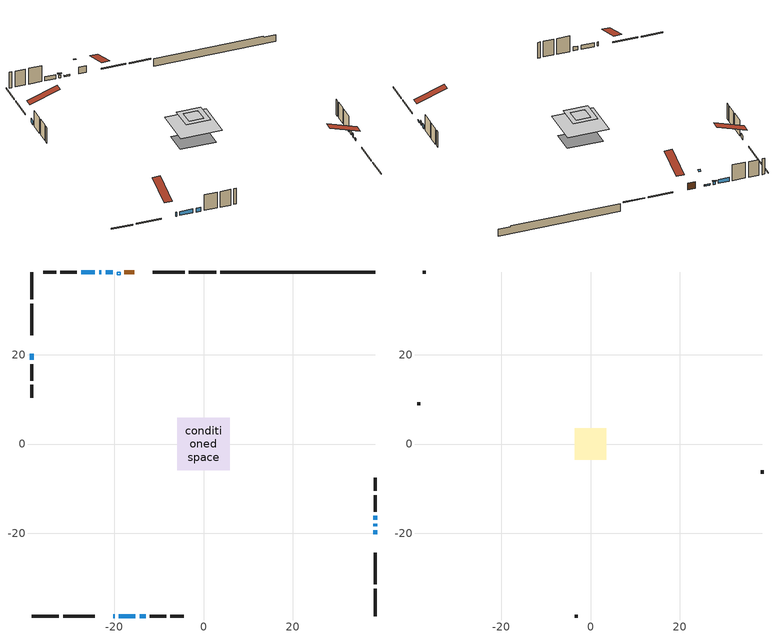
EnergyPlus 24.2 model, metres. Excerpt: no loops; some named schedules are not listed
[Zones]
conditioned space
 floor adiabatic (AdiabaticFloorConstruction): -5.88,-5.88 -5.88,5.88 5.88,5.88 5.88,-5.88 z3.05
 floor foundation (Slab1 construction): -5.18,-3.51 -5.18,3.51 5.18,3.51 5.18,-3.51 z-1.83
 wall outside (RimJoist1 construction): 2.83,38.5 -3.31,38.5 / -38.5,-38.5 -32.36,-38.5 / -38.5,38.5 -38.5,32.36 / 38.5,-38.5 38.5,-32.36 z0.61:0.91
 wall outside (RimJoist2 construction): -4.23,38.5 -11.34,38.5 / -31.43,-38.5 -24.33,-38.5 / -38.5,31.43 -38.5,24.33 / 38.5,-31.43 38.5,-24.33 z0.61:0.91
 wall outside (AdiabaticWallConstruction 1): -15.5,38.5 -17.73,38.5 z0.61:2.64
 wall outside (AdiabaticWallConstruction): -20.17,-38.5 -19.9,-38.5 / -38.5,20.17 -38.5,18.82 / -18.98,-38.5 -15.23,-38.5 / -24.3,38.5 -27.42,38.5 / 38.5,-18.42 38.5,-17.83 / 38.5,-16.91 38.5,-16.06 / -14.3,-38.5 -12.96,-38.5 z0.61:1.83; -20.28,38.5 -21.91,38.5 / 38.5,-20.17 38.5,-19.35 z0.61:1.02; -22.84,38.5 -23.37,38.5 z0.61:1.5
 wall outside (Wall1 construction): -28.35,38.5 -32.06,38.5 / -12.03,-38.5 -8.32,-38.5 / -38.5,17.89 -38.5,14.18 / 38.5,-15.13 38.5,-11.42 z0.61:5.49
 wall outside (Wall2 construction): -32.99,38.5 -35.92,38.5 / -7.39,-38.5 -4.46,-38.5 / -38.5,13.25 -38.5,10.33 / 38.5,-10.49 38.5,-7.56 z0.61:5.49
 wall foundation (FoundationWall1 construction): 3.76,38.5,-1.83 3.76,38.5,0.61 35.03,38.5,0.61 35.03,38.5,0.33 38.5,38.5,0.33 38.5,38.5,-1.83
 window (WindowConstruction 6): -20.16,-38.5 -19.9,-38.5 z0.61:1.83
 window (WindowConstruction 5): -38.5,20.16 -38.5,18.82 z0.61:1.83
 window (WindowConstruction 8): -20.28,38.5 -21.91,38.5 z0.61:1.02
 window (WindowConstruction 9): 38.5,-20.16 38.5,-19.35 z0.61:1.02
 window (WindowConstruction 7): -22.84,38.5 -23.37,38.5 z0.61:1.5
 window (WindowConstruction): -18.97,-38.5 -15.23,-38.5 z0.61:1.83
 window (WindowConstruction 1): -24.3,38.5 -27.42,38.5 z0.61:1.83
 window (WindowConstruction 2): 38.5,-18.42 38.5,-17.84 z0.61:1.83
 window (WindowConstruction 3): 38.5,-16.91 38.5,-16.06 z0.61:1.83
 window (WindowConstruction 4): -14.3,-38.5 -12.96,-38.5 z0.61:1.83
 door (Door): -15.5,38.5 -17.73,38.5 z0.61:2.64
 ceiling adiabatic (AdiabaticFloorConstruction): 5.88,-5.88 5.88,5.88 -5.88,5.88 -5.88,-5.88 z3.05
 roof outside (AdiabaticRoofConstruction): -19.35,38.51,5.49 -19.35,37.85,5.71 -18.66,37.85,5.71 -18.66,38.51,5.49
 skylight (SkylightConstruction): -19.35,38.5,5.49 -19.35,37.85,5.71 -18.66,37.85,5.71 -18.66,38.5,5.49
attic - vented
 floor to conditioned space (Floor1 construction Reversed): -2.11,-2.11 -2.11,2.11 2.11,2.11 2.11,-2.11 z5.49
 floor to conditioned space (Floor2 construction Reversed): -3.49,-3.49 -3.49,3.49 3.49,3.49 3.49,-3.49 z5.49
 floor to conditioned space (Floor3 construction Reversed): -1.88,-1.88 -1.88,1.88 1.88,1.88 1.88,-1.88 z5.49
 wall outside (Wall3 construction): -36.85,38.5 -37.57,38.5 / -3.53,-38.5 -2.81,-38.5 / -38.5,9.4 -38.5,8.67 / 38.5,-6.64 38.5,-5.91 z0.61:5.49
 roof outside (Roof1 construction): -14.58,38.5,5.49 -14.58,29.75,8.41 -12.27,29.75,8.41 -12.27,38.5,5.49; -21.09,-38.5,5.49 -21.09,-29.75,8.41 -23.4,-29.75,8.41 -23.4,-38.5,5.49; -38.5,21.09,5.49 -29.75,21.09,8.41 -29.75,23.4,8.41 -38.5,23.4,5.49; 38.5,-21.09,5.49 29.75,-21.09,8.41 29.75,-23.4,8.41 38.5,-23.4,5.49
shading: -21.94,38.5 -20.25,38.5 -20.25,38.65 -21.94,38.65 z1.05; 38.5,-19.32 38.5,-20.2 38.65,-20.2 38.65,-19.32 z1.05; -23.67,38.5 -22.54,38.5 -22.54,38.96 -23.67,38.96 z1.8
[Building]
Building 1: Terrain=Suburbs
[Site:Location]
Charlottetown AP_PE: Latitude {deg}=46.29; Longitude {deg}=-63.12; Time Zone {hr}=-4; Elevation {m}=48; Keep Site Location Information=Yes
[Site:GroundTemperature:Shallow]
1.81207, -0.126142, -0.281361, 0.638419, 4.33082, 8.00603, 11.1922, 13.2106, 13.3821, 11.7405, 8.63552, 5.07305
[Site:WaterMainsTemperature]
Calculation Method=Schedule; Temperature Schedule=mains temperature schedule
[Material] Roughness=Rough; Thermal Absorptance=0.9
Name | Thickness {m} | Conductivity {W/m-K} | Density {kg/m3} | Specific Heat {J/kg-K} | Solar Absorptance | Visible Absorptance
asphalt or fiberglass shingles | 0.00635 | 0.162714 | 1121.4 | 1465.45 | 0.4 | 0.4
asphalt or fiberglass shingles 1 | 0.00635 | 0.162714 | 1121.4 | 1465.45 | 0.7 | 0.7
ceiling loosefill ins | 0.0846667 | 0.0480833 | 16.02 | 1046.75 | 0.7 | 0.7
ceiling stud and cavity | 0.1397 | 0.0946744 | 65.682 | 1177.47 | 0.7 | 0.7
ceiling stud and cavity 1 | 0.1397 | 0.0968708 | 65.682 | 1177.47 | 0.7 | 0.7
ceiling stud and cavity 2 | 0.1397 | 0.1003 | 65.682 | 1177.47 | 0.7 | 0.7
concrete 4.0 in. | 0.1016 | 1.803125 | 2242.8 | 837.4 | 0.7 | 0.7
concrete 8.0 in. | 0.2032 | 1.803125 | 2242.8 | 837.4 | 0.7 | 0.7
door material | 0.04445 | 0.053851 | 512.64 | 1214.23 | 0.7 | 0.7
exterior vertical ins | 0.0111466 | 0.029427 | 32.04 | 1214.23 | 0.7 | 0.7
floor covering | 0.0127 | 0.0433444 | 54.468 | 1339.84 | 0.6 | 0.6
floor rigid ins; roof rigid ins; wall rigid ins | 0.512978 | 0.029427 | 32.04 | 1214.23 | 0.7 | 0.7
floor stud and cavity | 0.1397 | 1.75129 | 37.0049 | 1207.88 | 0.7 | 0.7
furniture material conditioned space 1 | 0.1524 | 0.115458 | 640.8 | 1214.23 | 0.6 | 0.6
gypsum board | 0.0127 | 0.160291 | 801 | 837.4 | 0.6 | 0.6
gypsum board 1 | 0.0127 | 0.160291 | 801 | 837.4 | 0.7 | 0.7
osb sheathing 0.5 in. | 0.0127 | 0.115458 | 512.64 | 1214.23 | 0.7 | 0.7
osb sheathing 0.75 in. | 0.01905 | 0.115458 | 512.64 | 1214.23 | 0.7 | 0.7
osb sheathing 2.0 in. | 0.0508 | 0.115458 | 512.64 | 1214.23 | 0.7 | 0.7
rim joist stud and cavity | 0.0508 | 0.0290364 | 125.044 | 1163.47 | 0.6 | 0.6
rim joist stud and cavity 1 | 0.0508 | 0.295655 | 125.044 | 1163.47 | 0.6 | 0.6
roof stud and cavity | 0.18415 | 1.78685 | 37.0049 | 1207.88 | 0.6 | 0.6
wall stud and cavity | 0.1397 | 0.0812893 | 139.0536 | 1170.24 | 0.7 | 0.7
wall stud and cavity 1 | 0.1397 | 0.0817921 | 139.0536 | 1170.24 | 0.7 | 0.7
wall stud and cavity 2 | 0.0889 | 6.1454 | 50.32683 | 1063.81 | 0.6 | 0.6
wall stud and cavity 3 | 0.0889 | 0.380278 | 52.3479 | 1209.89 | 0.7 | 0.7
wall stud and cavity 4 | 0.0889 | 0.391764 | 83.0341 | 1211.67 | 0.7 | 0.7
wood siding | 0.0254 | 0.102417 | 544.68 | 1172.36 | 0.4 | 0.4
wood siding 1 | 0.00254 | 0.102417 | 544.68 | 1172.36 | 0.4 | 0.4
wood siding 2; wood siding 3; wood siding 4 | 0.0254 | 0.102417 | 544.68 | 1172.36 | 0.7 | 0.7
[WindowMaterial:SimpleGlazingSystem]
Name | U-Factor {W/m2-K} | Solar Heat Gain Coefficient
SkylightMaterial | 2.69503 | 0.5883
WindowMaterial | 2.90203 | 0.68
WindowMaterial 1 | 2.92644 | 0.64
WindowMaterial 2 | 2.98038 | 0.53
WindowMaterial 3 | 2.95483 | 0.57
WindowMaterial 4 | 2.97584 | 0.54
WindowMaterial 5 | 3.04 | 0.54
WindowMaterial 6 | 3.04568 | 0.44
WindowMaterial 7 | 4.28064 | 0.43
[Construction]
AdiabaticFloorConstruction: floor stud and cavity, floor rigid ins, osb sheathing 0.75 in., floor covering
AdiabaticRoofConstruction: asphalt or fiberglass shingles 1, roof rigid ins, osb sheathing 0.75 in., roof stud and cavity
AdiabaticWallConstruction: wood siding 3, wall rigid ins, wall stud and cavity 3, gypsum board
AdiabaticWallConstruction 1: wood siding 4, wall rigid ins, wall stud and cavity 3, gypsum board
Door: door material
Floor1 construction Reversed: gypsum board, ceiling stud and cavity, ceiling loosefill ins
Floor2 construction Reversed: gypsum board, ceiling stud and cavity 1, ceiling loosefill ins
Floor3 construction Reversed: gypsum board, ceiling stud and cavity 2, ceiling loosefill ins
FoundationWall1 construction: concrete 8.0 in., gypsum board 1
furniture construction conditioned space 1: furniture material conditioned space 1
PartitionWallConstruction: gypsum board, wall stud and cavity 4, gypsum board
RimJoist1 construction: wood siding 2, osb sheathing 2.0 in., rim joist stud and cavity
RimJoist2 construction: wood siding 2, osb sheathing 2.0 in., rim joist stud and cavity 1
Roof1 construction: asphalt or fiberglass shingles
SkylightConstruction: SkylightMaterial
Slab1 construction: concrete 4.0 in.
Wall1 construction: wood siding, osb sheathing 0.5 in., wall stud and cavity, gypsum board
Wall2 construction: wood siding, osb sheathing 0.5 in., wall stud and cavity 1, gypsum board
Wall3 construction: wood siding 1, wall stud and cavity 2
WindowConstruction: WindowMaterial
WindowConstruction 1: WindowMaterial 1
WindowConstruction 2: WindowMaterial 2
WindowConstruction 3: WindowMaterial 3
WindowConstruction 4; WindowConstruction 5: WindowMaterial 4
WindowConstruction 6: WindowMaterial 5
WindowConstruction 7: WindowMaterial 6
WindowConstruction 8; WindowConstruction 9: WindowMaterial 7
[Zone] Multiplier=1; Part of Total Floor Area=Yes
Name | Volume {m3}
attic - vented | 38.6282
conditioned space | 533.6
[Space]
Name | Zone | Volume {m3}
attic - vented 1 | attic - vented | 38.6282
conditioned space 1 | conditioned space | 533.6
[ZoneInfiltration:EffectiveLeakageArea]
infil attic - vented 1: Zone or Space=attic - vented 1; Schedule=Always On Discrete; Effective Air Leakage Area {cm2}=2894.81; Stack Coefficient=0.000542112; Wind Coefficient=1.57313e-05
[ZoneMixing]
whole house fan mix: Zone or Space=attic - vented; Schedule=Always On Continuous; Design Flow Rate Calculation Method=Flow/Zone; Design Flow Rate {m3/s}=0; Source Zone or Space=conditioned space
[SurfaceProperty:ExposedFoundationPerimeter]
Slab1: Exposed Perimeter Calculation Method=TotalExposedPerimeter; Total Exposed Perimeter {m}=34.74
[InternalMass] Zone or ZoneList=conditioned space; Space or SpaceList=conditioned space 1
Name | Construction | Surface Area {m2}
furniture mass conditioned space 1 | furniture construction conditioned space 1 | 84.36
partition wall mass | PartitionWallConstruction | 210.9
[Lights]
interior lighting: Zone or ZoneList or Space or SpaceList=conditioned space 1; Schedule=interior lighting schedule; Design Level Calculation Method=LightingLevel; Lighting Level {W}=343.2; Return Air Fraction=0; Fraction Radiant=0.6; Fraction Visible=0.2; Fraction Replaceable=1
[People]
occupants: Zone or ZoneList or Space or SpaceList=conditioned space 1; Number of People Schedule=occupants schedule; Number of People Calculation Method=People; Number of People=3; Fraction Radiant=0.314171; Sensible Heat Fraction=0.56303; Activity Level Schedule=occupants activity schedule; Carbon Dioxide Generation Rate {m3/s-W}=0; Enable ASHRAE 55 Comfort Warnings=No; Mean Radiant Temperature Calculation Type=EnclosureAveraged
[ElectricEquipment] Zone or ZoneList or Space or SpaceList=conditioned space 1; Design Level Calculation Method=EquipmentLevel
Name | Schedule | Design Level {W} | Fraction Latent | Fraction Radiant | Fraction Lost
clothes dryer | clothes dryer schedule | 140.772 | 0.015 | 0.081 | 0.85
clothes washer | clothes washer schedule | 32.1985 | 0.03 | 0.162 | 0.7
cooking range | cooking range schedule | 215.147 | 0.08 | 0.432 | 0.2
dishwasher | dishwasher schedule | 66.8632 | 0.3 | 0.18 | 0.4
fridge | fridge schedule | 72.9452 | 0 | 0.6 | 0
mech vent house fan | mech vent house fan schedule | 0 | 0 | 0 | 1
mech vent house fan cfis | mech vent house fan cfis schedule | 0 | 0 | 0 | 0
misc plug loads | misc plug loads schedule | 494.7 | 0.045 | 0.513 | 0.1
whole house fan | Always On Discrete | 0 | 0 | 0 | 1
[OtherEquipment] Zone or ZoneList or Space or SpaceList=conditioned space 1; Design Level Calculation Method=EquipmentLevel
Name | Fuel Type | Schedule | Design Level {W} | Fraction Latent | Fraction Radiant | Fraction Lost
clothes dryer 1 | Electricity | clothes dryer schedule | 0 | 0.015 | 0.081 | 0.85
cooking range 1 | Electricity | cooking range schedule | 0 | 0.08 | 0.432 | 0.2
general water use latent | None | general water use schedule | 62.594 | 1 | 0 | 0
general water use sensible | None | general water use schedule | -61.6891 | 0 | 0.6 | 0
mech vent house fan latent load | None | Always On Discrete | 0 | 1 | 0 | 0
mech vent house fan sensible load | None | Always On Discrete | 0 | 0 | 0 | 0
water heater energy adjustment1 | Electricity | Always On Discrete | 0.01 | 0 | 0 | 1
[ZoneInfiltration:DesignFlowRate] Zone or ZoneList or Space or SpaceList=conditioned space 1; Schedule=Always On Discrete; Design Flow Rate Calculation Method=Flow/Zone; Design Flow Rate {m3/s}=0
infil flow; natural vent flow; whole house fan flow
[Foundation:Kiva]
Foundation Kiva 1: Initial Indoor Air Temperature {C}=18.3278; Wall Height Above Grade {m}=0.609996; Wall Depth Below Slab {m}=0.2032; Custom Block Material Name 1=exterior vertical ins; Custom Block Depth 1 {m}=2.43998; Custom Block X Position 1 {m}=0.2159; Custom Block Z Position 1 {m}=0
[Foundation:Kiva:Settings]
Soil Conductivity {W/m-K}=0.849921; Soil Density {kg/m3}=1842.3; Soil Specific Heat {J/kg-K}=418.7; Ground Solar Absorptivity=0.9; Ground Thermal Absorptivity=0.9; Ground Surface Roughness {m}=0.03; Far-Field Width {m}=40; Deep-Ground Boundary Condition=ZeroFlux; Deep-Ground Depth {m}=40; Minimum Cell Dimension {m}=0.2; Maximum Cell Growth Coefficient=3; Simulation Timestep=Timestep
[Exterior:Lights]
exterior lighting: Schedule=exterior lighting schedule; Design Level {W}=75.6
[Schedule:Constant]
Name | Hourly Value
Always On Continuous; mech vent house fan schedule; mech vent house fan cfis schedule; Always On Discrete | 1
occupants activity schedule | 117.228
fridge schedule | 0
[Schedule:Week:Daily]
interior lighting schedule Week Rule - Jan1-Jan27: interior lighting schedule day, interior lighting schedule day, interior lighting schedule day, interior lighting schedule day, interior lighting schedule day, interior lighting schedule day, interior lighting schedule day, interior lighting schedule default day, interior lighting schedule default day, interior lighting schedule default day, interior lighting schedule default day, interior lighting schedule default day
interior lighting schedule Week Rule - Jan28-Feb3: interior lighting schedule day, interior lighting schedule day, interior lighting schedule day, interior lighting schedule day, interior lighting schedule day 1, interior lighting schedule day 1, interior lighting schedule day 1, interior lighting schedule default day, interior lighting schedule default day, interior lighting schedule default day, interior lighting schedule default day, interior lighting schedule default day
interior lighting schedule Week Rule - Feb4-Feb24: interior lighting schedule day 1, interior lighting schedule day 1, interior lighting schedule day 1, interior lighting schedule day 1, interior lighting schedule day 1, interior lighting schedule day 1, interior lighting schedule day 1, interior lighting schedule default day, interior lighting schedule default day, interior lighting schedule default day, interior lighting schedule default day, interior lighting schedule default day
interior lighting schedule Week Rule - Feb25-Mar3: interior lighting schedule day 1, interior lighting schedule day 1, interior lighting schedule day 1, interior lighting schedule day 1, interior lighting schedule day 2, interior lighting schedule day 2, interior lighting schedule day 2, interior lighting schedule default day, interior lighting schedule default day, interior lighting schedule default day, interior lighting schedule default day, interior lighting schedule default day
interior lighting schedule Week Rule - Mar4-Mar31: interior lighting schedule day 2, interior lighting schedule day 2, interior lighting schedule day 2, interior lighting schedule day 2, interior lighting schedule day 2, interior lighting schedule day 2, interior lighting schedule day 2, interior lighting schedule default day, interior lighting schedule default day, interior lighting schedule default day, interior lighting schedule default day, interior lighting schedule default day
interior lighting schedule Week Rule - Apr1-Apr28: interior lighting schedule day 3, interior lighting schedule day 3, interior lighting schedule day 3, interior lighting schedule day 3, interior lighting schedule day 3, interior lighting schedule day 3, interior lighting schedule day 3, interior lighting schedule default day, interior lighting schedule default day, interior lighting schedule default day, interior lighting schedule default day, interior lighting schedule default day
interior lighting schedule Week Rule - Apr29-May5: interior lighting schedule day 3, interior lighting schedule day 3, interior lighting schedule day 4, interior lighting schedule day 4, interior lighting schedule day 4, interior lighting schedule day 4, interior lighting schedule day 4, interior lighting schedule default day, interior lighting schedule default day, interior lighting schedule default day, interior lighting schedule default day, interior lighting schedule default day
interior lighting schedule Week Rule - May6-May26: interior lighting schedule day 4, interior lighting schedule day 4, interior lighting schedule day 4, interior lighting schedule day 4, interior lighting schedule day 4, interior lighting schedule day 4, interior lighting schedule day 4, interior lighting schedule default day, interior lighting schedule default day, interior lighting schedule default day, interior lighting schedule default day, interior lighting schedule default day
interior lighting schedule Week Rule - May27-Jun2: interior lighting schedule day 4, interior lighting schedule day 4, interior lighting schedule day 4, interior lighting schedule day 4, interior lighting schedule day 4, interior lighting schedule day 5, interior lighting schedule day 5, interior lighting schedule default day, interior lighting schedule default day, interior lighting schedule default day, interior lighting schedule default day, interior lighting schedule default day
interior lighting schedule Week Rule - Jun3-Jun30: interior lighting schedule day 5, interior lighting schedule day 5, interior lighting schedule day 5, interior lighting schedule day 5, interior lighting schedule day 5, interior lighting schedule day 5, interior lighting schedule day 5, interior lighting schedule default day, interior lighting schedule default day, interior lighting schedule default day, interior lighting schedule default day, interior lighting schedule default day
interior lighting schedule Week Rule - Jul1-Jul28: interior lighting schedule day 6, interior lighting schedule day 6, interior lighting schedule day 6, interior lighting schedule day 6, interior lighting schedule day 6, interior lighting schedule day 6, interior lighting schedule day 6, interior lighting schedule default day, interior lighting schedule default day, interior lighting schedule default day, interior lighting schedule default day, interior lighting schedule default day
interior lighting schedule Week Rule - Jul29-Aug4: interior lighting schedule day 6, interior lighting schedule day 6, interior lighting schedule day 6, interior lighting schedule day 7, interior lighting schedule day 7, interior lighting schedule day 7, interior lighting schedule day 7, interior lighting schedule default day, interior lighting schedule default day, interior lighting schedule default day, interior lighting schedule default day, interior lighting schedule default day
interior lighting schedule Week Rule - Aug5-Aug25: interior lighting schedule day 7, interior lighting schedule day 7, interior lighting schedule day 7, interior lighting schedule day 7, interior lighting schedule day 7, interior lighting schedule day 7, interior lighting schedule day 7, interior lighting schedule default day, interior lighting schedule default day, interior lighting schedule default day, interior lighting schedule default day, interior lighting schedule default day
interior lighting schedule Week Rule - Aug26-Sep1: interior lighting schedule day 7, interior lighting schedule day 7, interior lighting schedule day 7, interior lighting schedule day 7, interior lighting schedule day 7, interior lighting schedule day 7, interior lighting schedule day 8, interior lighting schedule default day, interior lighting schedule default day, interior lighting schedule default day, interior lighting schedule default day, interior lighting schedule default day
interior lighting schedule Week Rule - Sep2-Sep29: interior lighting schedule day 8, interior lighting schedule day 8, interior lighting schedule day 8, interior lighting schedule day 8, interior lighting schedule day 8, interior lighting schedule day 8, interior lighting schedule day 8, interior lighting schedule default day, interior lighting schedule default day, interior lighting schedule default day, interior lighting schedule default day, interior lighting schedule default day
interior lighting schedule Week Rule - Sep30-Oct6: interior lighting schedule day 8, interior lighting schedule day 9, interior lighting schedule day 9, interior lighting schedule day 9, interior lighting schedule day 9, interior lighting schedule day 9, interior lighting schedule day 9, interior lighting schedule default day, interior lighting schedule default day, interior lighting schedule default day, interior lighting schedule default day, interior lighting schedule default day
interior lighting schedule Week Rule - Oct7-Oct27: interior lighting schedule day 9, interior lighting schedule day 9, interior lighting schedule day 9, interior lighting schedule day 9, interior lighting schedule day 9, interior lighting schedule day 9, interior lighting schedule day 9, interior lighting schedule default day, interior lighting schedule default day, interior lighting schedule default day, interior lighting schedule default day, interior lighting schedule default day
interior lighting schedule Week Rule - Oct28-Nov3: interior lighting schedule day 9, interior lighting schedule day 9, interior lighting schedule day 9, interior lighting schedule day 9, interior lighting schedule day 10, interior lighting schedule day 10, interior lighting schedule day 10, interior lighting schedule default day, interior lighting schedule default day, interior lighting schedule default day, interior lighting schedule default day, interior lighting schedule default day
interior lighting schedule Week Rule - Nov4-Nov24: interior lighting schedule day 10, interior lighting schedule day 10, interior lighting schedule day 10, interior lighting schedule day 10, interior lighting schedule day 10, interior lighting schedule day 10, interior lighting schedule day 10, interior lighting schedule default day, interior lighting schedule default day, interior lighting schedule default day, interior lighting schedule default day, interior lighting schedule default day
interior lighting schedule Week Rule - Nov25-Dec1: interior lighting schedule day 10, interior lighting schedule day 10, interior lighting schedule day 10, interior lighting schedule day 10, interior lighting schedule day 10, interior lighting schedule day 10, interior lighting schedule day 11, interior lighting schedule default day, interior lighting schedule default day, interior lighting schedule default day, interior lighting schedule default day, interior lighting schedule default day
interior lighting schedule Week Rule - Dec2-Dec31: interior lighting schedule day 11, interior lighting schedule day 11, interior lighting schedule day 11, interior lighting schedule day 11, interior lighting schedule day 11, interior lighting schedule day 11, interior lighting schedule day 11, interior lighting schedule default day, interior lighting schedule default day, interior lighting schedule default day, interior lighting schedule default day, interior lighting schedule default day
occupants schedule Week Rule - Jan1-Dec31: occupants schedule day, occupants schedule day, occupants schedule day, occupants schedule day, occupants schedule day, occupants schedule day, occupants schedule day, occupants schedule default day, occupants schedule default day, occupants schedule default day, occupants schedule default day, occupants schedule default day
clothes dryer schedule Week Rule - Jan1-Dec31: clothes dryer schedule day, clothes dryer schedule day, clothes dryer schedule day, clothes dryer schedule day, clothes dryer schedule day, clothes dryer schedule day, clothes dryer schedule day, clothes dryer schedule default day, clothes dryer schedule default day, clothes dryer schedule default day, clothes dryer schedule default day, clothes dryer schedule default day
clothes washer schedule Week Rule - Jan1-Dec31: clothes washer schedule day, clothes washer schedule day, clothes washer schedule day, clothes washer schedule day, clothes washer schedule day, clothes washer schedule day, clothes washer schedule day, clothes washer schedule default day, clothes washer schedule default day, clothes washer schedule default day, clothes washer schedule default day, clothes washer schedule default day
cooking range schedule Week Rule - Jan1-Dec31: cooking range schedule day, cooking range schedule day, cooking range schedule day, cooking range schedule day, cooking range schedule day, cooking range schedule day, cooking range schedule day, cooking range schedule default day, cooking range schedule default day, cooking range schedule default day, cooking range schedule default day, cooking range schedule default day
dishwasher schedule Week Rule - Jan1-Dec31: dishwasher schedule day, dishwasher schedule day, dishwasher schedule day, dishwasher schedule day, dishwasher schedule day, dishwasher schedule day, dishwasher schedule day, dishwasher schedule default day, dishwasher schedule default day, dishwasher schedule default day, dishwasher schedule default day, dishwasher schedule default day
misc plug loads schedule Week Rule - Jan1-Dec31: misc plug loads schedule day, misc plug loads schedule day, misc plug loads schedule day, misc plug loads schedule day, misc plug loads schedule day, misc plug loads schedule day, misc plug loads schedule day, misc plug loads schedule default day, misc plug loads schedule default day, misc plug loads schedule default day, misc plug loads schedule default day, misc plug loads schedule default day
general water use schedule Week Rule - Jan1-Dec31: general water use schedule day, general water use schedule day, general water use schedule day, general water use schedule day, general water use schedule day, general water use schedule day, general water use schedule day, general water use schedule default day, general water use schedule default day, general water use schedule default day, general water use schedule default day, general water use schedule default day
exterior lighting schedule Week Rule - Jan1-Jan27: exterior lighting schedule day, exterior lighting schedule day, exterior lighting schedule day, exterior lighting schedule day, exterior lighting schedule day, exterior lighting schedule day, exterior lighting schedule day, exterior lighting schedule default day, exterior lighting schedule default day, exterior lighting schedule default day, exterior lighting schedule default day, exterior lighting schedule default day
exterior lighting schedule Week Rule - Jan28-Feb3: exterior lighting schedule day, exterior lighting schedule day, exterior lighting schedule day, exterior lighting schedule day, exterior lighting schedule day 1, exterior lighting schedule day 1, exterior lighting schedule day 1, exterior lighting schedule default day, exterior lighting schedule default day, exterior lighting schedule default day, exterior lighting schedule default day, exterior lighting schedule default day
exterior lighting schedule Week Rule - Feb4-Feb24: exterior lighting schedule day 1, exterior lighting schedule day 1, exterior lighting schedule day 1, exterior lighting schedule day 1, exterior lighting schedule day 1, exterior lighting schedule day 1, exterior lighting schedule day 1, exterior lighting schedule default day, exterior lighting schedule default day, exterior lighting schedule default day, exterior lighting schedule default day, exterior lighting schedule default day
exterior lighting schedule Week Rule - Feb25-Mar3: exterior lighting schedule day 1, exterior lighting schedule day 1, exterior lighting schedule day 1, exterior lighting schedule day 1, exterior lighting schedule day 2, exterior lighting schedule day 2, exterior lighting schedule day 2, exterior lighting schedule default day, exterior lighting schedule default day, exterior lighting schedule default day, exterior lighting schedule default day, exterior lighting schedule default day
exterior lighting schedule Week Rule - Mar4-Mar31: exterior lighting schedule day 2, exterior lighting schedule day 2, exterior lighting schedule day 2, exterior lighting schedule day 2, exterior lighting schedule day 2, exterior lighting schedule day 2, exterior lighting schedule day 2, exterior lighting schedule default day, exterior lighting schedule default day, exterior lighting schedule default day, exterior lighting schedule default day, exterior lighting schedule default day
exterior lighting schedule Week Rule - Apr1-Apr28: exterior lighting schedule day 3, exterior lighting schedule day 3, exterior lighting schedule day 3, exterior lighting schedule day 3, exterior lighting schedule day 3, exterior lighting schedule day 3, exterior lighting schedule day 3, exterior lighting schedule default day, exterior lighting schedule default day, exterior lighting schedule default day, exterior lighting schedule default day, exterior lighting schedule default day
exterior lighting schedule Week Rule - Apr29-May5: exterior lighting schedule day 3, exterior lighting schedule day 3, exterior lighting schedule day 4, exterior lighting schedule day 4, exterior lighting schedule day 4, exterior lighting schedule day 4, exterior lighting schedule day 4, exterior lighting schedule default day, exterior lighting schedule default day, exterior lighting schedule default day, exterior lighting schedule default day, exterior lighting schedule default day
exterior lighting schedule Week Rule - May6-May26: exterior lighting schedule day 4, exterior lighting schedule day 4, exterior lighting schedule day 4, exterior lighting schedule day 4, exterior lighting schedule day 4, exterior lighting schedule day 4, exterior lighting schedule day 4, exterior lighting schedule default day, exterior lighting schedule default day, exterior lighting schedule default day, exterior lighting schedule default day, exterior lighting schedule default day
exterior lighting schedule Week Rule - May27-Jun2: exterior lighting schedule day 4, exterior lighting schedule day 4, exterior lighting schedule day 4, exterior lighting schedule day 4, exterior lighting schedule day 4, exterior lighting schedule day 5, exterior lighting schedule day 5, exterior lighting schedule default day, exterior lighting schedule default day, exterior lighting schedule default day, exterior lighting schedule default day, exterior lighting schedule default day
exterior lighting schedule Week Rule - Jun3-Jun30: exterior lighting schedule day 5, exterior lighting schedule day 5, exterior lighting schedule day 5, exterior lighting schedule day 5, exterior lighting schedule day 5, exterior lighting schedule day 5, exterior lighting schedule day 5, exterior lighting schedule default day, exterior lighting schedule default day, exterior lighting schedule default day, exterior lighting schedule default day, exterior lighting schedule default day
exterior lighting schedule Week Rule - Jul1-Jul28: exterior lighting schedule day 6, exterior lighting schedule day 6, exterior lighting schedule day 6, exterior lighting schedule day 6, exterior lighting schedule day 6, exterior lighting schedule day 6, exterior lighting schedule day 6, exterior lighting schedule default day, exterior lighting schedule default day, exterior lighting schedule default day, exterior lighting schedule default day, exterior lighting schedule default day
exterior lighting schedule Week Rule - Jul29-Aug4: exterior lighting schedule day 6, exterior lighting schedule day 6, exterior lighting schedule day 6, exterior lighting schedule day 7, exterior lighting schedule day 7, exterior lighting schedule day 7, exterior lighting schedule day 7, exterior lighting schedule default day, exterior lighting schedule default day, exterior lighting schedule default day, exterior lighting schedule default day, exterior lighting schedule default day
exterior lighting schedule Week Rule - Aug5-Aug25: exterior lighting schedule day 7, exterior lighting schedule day 7, exterior lighting schedule day 7, exterior lighting schedule day 7, exterior lighting schedule day 7, exterior lighting schedule day 7, exterior lighting schedule day 7, exterior lighting schedule default day, exterior lighting schedule default day, exterior lighting schedule default day, exterior lighting schedule default day, exterior lighting schedule default day
exterior lighting schedule Week Rule - Aug26-Sep1: exterior lighting schedule day 7, exterior lighting schedule day 7, exterior lighting schedule day 7, exterior lighting schedule day 7, exterior lighting schedule day 7, exterior lighting schedule day 7, exterior lighting schedule day 8, exterior lighting schedule default day, exterior lighting schedule default day, exterior lighting schedule default day, exterior lighting schedule default day, exterior lighting schedule default day
exterior lighting schedule Week Rule - Sep2-Sep29: exterior lighting schedule day 8, exterior lighting schedule day 8, exterior lighting schedule day 8, exterior lighting schedule day 8, exterior lighting schedule day 8, exterior lighting schedule day 8, exterior lighting schedule day 8, exterior lighting schedule default day, exterior lighting schedule default day, exterior lighting schedule default day, exterior lighting schedule default day, exterior lighting schedule default day
exterior lighting schedule Week Rule - Sep30-Oct6: exterior lighting schedule day 8, exterior lighting schedule day 9, exterior lighting schedule day 9, exterior lighting schedule day 9, exterior lighting schedule day 9, exterior lighting schedule day 9, exterior lighting schedule day 9, exterior lighting schedule default day, exterior lighting schedule default day, exterior lighting schedule default day, exterior lighting schedule default day, exterior lighting schedule default day
exterior lighting schedule Week Rule - Oct7-Oct27: exterior lighting schedule day 9, exterior lighting schedule day 9, exterior lighting schedule day 9, exterior lighting schedule day 9, exterior lighting schedule day 9, exterior lighting schedule day 9, exterior lighting schedule day 9, exterior lighting schedule default day, exterior lighting schedule default day, exterior lighting schedule default day, exterior lighting schedule default day, exterior lighting schedule default day
exterior lighting schedule Week Rule - Oct28-Nov3: exterior lighting schedule day 9, exterior lighting schedule day 9, exterior lighting schedule day 9, exterior lighting schedule day 9, exterior lighting schedule day 10, exterior lighting schedule day 10, exterior lighting schedule day 10, exterior lighting schedule default day, exterior lighting schedule default day, exterior lighting schedule default day, exterior lighting schedule default day, exterior lighting schedule default day
exterior lighting schedule Week Rule - Nov4-Nov24: exterior lighting schedule day 10, exterior lighting schedule day 10, exterior lighting schedule day 10, exterior lighting schedule day 10, exterior lighting schedule day 10, exterior lighting schedule day 10, exterior lighting schedule day 10, exterior lighting schedule default day, exterior lighting schedule default day, exterior lighting schedule default day, exterior lighting schedule default day, exterior lighting schedule default day
exterior lighting schedule Week Rule - Nov25-Dec1: exterior lighting schedule day 10, exterior lighting schedule day 10, exterior lighting schedule day 10, exterior lighting schedule day 10, exterior lighting schedule day 10, exterior lighting schedule day 10, exterior lighting schedule day 11, exterior lighting schedule default day, exterior lighting schedule default day, exterior lighting schedule default day, exterior lighting schedule default day, exterior lighting schedule default day
[Schedule:Year]
interior lighting schedule: interior lighting schedule Week Rule - Jan1-Jan27, 1, 1, 1, 27, interior lighting schedule Week Rule - Jan28-Feb3, 1, 28, 2, 3, interior lighting schedule Week Rule - Feb4-Feb24, 2, 4, 2, 24, interior lighting schedule Week Rule - Feb25-Mar3, 2, 25, 3, 3, interior lighting schedule Week Rule - Mar4-Mar31, 3, 4, 3, 31, interior lighting schedule Week Rule - Apr1-Apr28, 4, 1, 4, 28, interior lighting schedule Week Rule - Apr29-May5, 4, 29, 5, 5, interior lighting schedule Week Rule - May6-May26, 5, 6, 5, 26, interior lighting schedule Week Rule - May27-Jun2, 5, 27, 6, 2, interior lighting schedule Week Rule - Jun3-Jun30, 6, 3, 6, 30, interior lighting schedule Week Rule - Jul1-Jul28, 7, 1, 7, 28, interior lighting schedule Week Rule - Jul29-Aug4, 7, 29, 8, 4, interior lighting schedule Week Rule - Aug5-Aug25, 8, 5, 8, 25, interior lighting schedule Week Rule - Aug26-Sep1, 8, 26, 9, 1, interior lighting schedule Week Rule - Sep2-Sep29, 9, 2, 9, 29, interior lighting schedule Week Rule - Sep30-Oct6, 9, 30, 10, 6, interior lighting schedule Week Rule - Oct7-Oct27, 10, 7, 10, 27, interior lighting schedule Week Rule - Oct28-Nov3, 10, 28, 11, 3, interior lighting schedule Week Rule - Nov4-Nov24, 11, 4, 11, 24, interior lighting schedule Week Rule - Nov25-Dec1, 11, 25, 12, 1, interior lighting schedule Week Rule - Dec2-Dec31, 12, 2, 12, 31
occupants schedule: occupants schedule Week Rule - Jan1-Dec31, 1, 1, 12, 31
clothes dryer schedule: clothes dryer schedule Week Rule - Jan1-Dec31, 1, 1, 12, 31
clothes washer schedule: clothes washer schedule Week Rule - Jan1-Dec31, 1, 1, 12, 31
cooking range schedule: cooking range schedule Week Rule - Jan1-Dec31, 1, 1, 12, 31
dishwasher schedule: dishwasher schedule Week Rule - Jan1-Dec31, 1, 1, 12, 31
misc plug loads schedule: misc plug loads schedule Week Rule - Jan1-Dec31, 1, 1, 12, 31
general water use schedule: general water use schedule Week Rule - Jan1-Dec31, 1, 1, 12, 31
exterior lighting schedule: exterior lighting schedule Week Rule - Jan1-Jan27, 1, 1, 1, 27, exterior lighting schedule Week Rule - Jan28-Feb3, 1, 28, 2, 3, exterior lighting schedule Week Rule - Feb4-Feb24, 2, 4, 2, 24, exterior lighting schedule Week Rule - Feb25-Mar3, 2, 25, 3, 3, exterior lighting schedule Week Rule - Mar4-Mar31, 3, 4, 3, 31, exterior lighting schedule Week Rule - Apr1-Apr28, 4, 1, 4, 28, exterior lighting schedule Week Rule - Apr29-May5, 4, 29, 5, 5, exterior lighting schedule Week Rule - May6-May26, 5, 6, 5, 26, exterior lighting schedule Week Rule - May27-Jun2, 5, 27, 6, 2, exterior lighting schedule Week Rule - Jun3-Jun30, 6, 3, 6, 30, exterior lighting schedule Week Rule - Jul1-Jul28, 7, 1, 7, 28, exterior lighting schedule Week Rule - Jul29-Aug4, 7, 29, 8, 4, exterior lighting schedule Week Rule - Aug5-Aug25, 8, 5, 8, 25, exterior lighting schedule Week Rule - Aug26-Sep1, 8, 26, 9, 1, exterior lighting schedule Week Rule - Sep2-Sep29, 9, 2, 9, 29, exterior lighting schedule Week Rule - Sep30-Oct6, 9, 30, 10, 6, exterior lighting schedule Week Rule - Oct7-Oct27, 10, 7, 10, 27, exterior lighting schedule Week Rule - Oct28-Nov3, 10, 28, 11, 3, exterior lighting schedule Week Rule - Nov4-Nov24, 11, 4, 11, 24, exterior lighting schedule Week Rule - Nov25-Dec1, 11, 25, 12, 1, exterior lighting schedule Week Rule - Dec2-Dec31, 12, 2, 12, 31
[Schedule:Compact]
mains temperature schedule: Through: 01/01, For: AllDays, Until: 24:00, 6.42333, Through: 01/02, For: AllDays, Until: 24:00, 6.35944, Through: 01/03, For: AllDays, Until: 24:00, 6.29611, Through: 01/04, For: AllDays, Until: 24:00, 6.23333, Through: 01/05, For: AllDays, Until: 24:00, 6.17222, Through: 01/06, For: AllDays, Until: 24:00, 6.11222, Through: 01/07, For: AllDays, Until: 24:00, 6.05278, Through: 01/08, For: AllDays, Until: 24:00, 5.995, Through: 01/09, For: AllDays, Until: 24:00, 5.93778, Through: 01/10, For: AllDays, Until: 24:00, 5.88222, Through: 01/11, For: AllDays, Until: 24:00, 5.82722, Through: 01/12, For: AllDays, Until: 24:00, 5.77389, Through: 01/13, For: AllDays, Until: 24:00, 5.72111, Through: 01/14, For: AllDays, Until: 24:00, 5.67, Through: 01/15, For: AllDays, Until: 24:00, 5.62, Through: 01/16, For: AllDays, Until: 24:00, 5.57111, Through: 01/17, For: AllDays, Until: 24:00, 5.52389, Through: 01/18, For: AllDays, Until: 24:00, 5.47722, Through: 01/19, For: AllDays, Until: 24:00, 5.43222, Through: 01/20, For: AllDays, Until: 24:00, 5.38833, Through: 01/21, For: AllDays, Until: 24:00, 5.34611, Through: 01/22, For: AllDays, Until: 24:00, 5.305, Through: 01/23, For: AllDays, Until: 24:00, 5.265, Through: 01/24, For: AllDays, Until: 24:00, 5.22611, Through: 01/25, For: AllDays, Until: 24:00, 5.18889, Through: 01/26, For: AllDays, Until: 24:00, 5.15333, Through: 01/27, For: AllDays, Until: 24:00, 5.11833, Through: 01/28, For: AllDays, Until: 24:00, 5.08556, Through: 01/29, For: AllDays, Until: 24:00, 5.05333, Through: 01/30, For: AllDays, Until: 24:00, 5.02278, Through: 01/31, For: AllDays, Until: 24:00, 4.99389, Through: 02/01, For: AllDays, Until: 24:00, 4.96611, Through: 02/02, For: AllDays, Until: 24:00, 4.94, Through: 02/03, For: AllDays, Until: 24:00, 4.915, Through: 02/04, For: AllDays, Until: 24:00, 4.89167, Through: 02/05, For: AllDays, Until: 24:00, 4.87, Through: 02/06, For: AllDays, Until: 24:00, 4.84944, Through: 02/07, For: AllDays, Until: 24:00, 4.83, Through: 02/08, For: AllDays, Until: 24:00, 4.81222, Through: 02/09, For: AllDays, Until: 24:00, 4.79611, Through: 02/10, For: AllDays, Until: 24:00, 4.78167, Through: 02/11, For: AllDays, Until: 24:00, 4.76833, Through: 02/12, For: AllDays, Until: 24:00, 4.75611, Through: 02/13, For: AllDays, Until: 24:00, 4.74611, Through: 02/14, For: AllDays, Until: 24:00, 4.73722, Through: 02/15, For: AllDays, Until: 24:00, 4.72944, Through: 02/16, For: AllDays, Until: 24:00, 4.72389, Through: 02/17, For: AllDays, Until: 24:00, 4.71944, Through: 02/18, For: AllDays, Until: 24:00, 4.71611, Through: 02/19, For: AllDays, Until: 24:00, 4.715, Through: 02/20, For: AllDays, Until: 24:00, 4.715, Through: 02/21, For: AllDays, Until: 24:00, 4.71611, Through: 02/22, For: AllDays, Until: 24:00, 4.71944, Through: 02/23, For: AllDays, Until: 24:00, 4.72389, Through: 02/24, For: AllDays, Until: 24:00, 4.72944, Through: 02/25, For: AllDays, Until: 24:00, 4.73722, Through: 02/26, For: AllDays, Until: 24:00, 4.74611, Through: 02/27, For: AllDays, Until: 24:00, 4.75611, Through: 02/28, For: AllDays, Until: 24:00, 4.76778, Through: 03/01, For: AllDays, Until: 24:00, 4.78111, Through: 03/02, For: AllDays, Until: 24:00, 4.79611, Through: 03/03, For: AllDays, Until: 24:00, 4.81222, Through: 03/04, For: AllDays, Until: 24:00, 4.83, Through: 03/05, For: AllDays, Until: 24:00, 4.84889, Through: 03/06, For: AllDays, Until: 24:00, 4.86944, Through: 03/07, For: AllDays, Until: 24:00, 4.89167, Through: 03/08, For: AllDays, Until: 24:00, 4.915, Through: 03/09, For: AllDays, Until: 24:00, 4.93944, Through: 03/10, For: AllDays, Until: 24:00, 4.96611, Through: 03/11, For: AllDays, Until: 24:00, 4.99333, Through: 03/12, For: AllDays, Until: 24:00, 5.02278, Through: 03/13, For: AllDays, Until: 24:00, 5.05333, Through: 03/14, For: AllDays, Until: 24:00, 5.085, Through: 03/15, For: AllDays, Until: 24:00, 5.11833, Through: 03/16, For: AllDays, Until: 24:00, 5.15278, Through: 03/17, For: AllDays, Until: 24:00, 5.18833, Through: 03/18, For: AllDays, Until: 24:00, 5.22556, Through: 03/19, For: AllDays, Until: 24:00, 5.26444, Through: 03/20, For: AllDays, Until: 24:00, 5.30444, Through: 03/21, For: AllDays, Until: 24:00, 5.34556, Through: 03/22, For: AllDays, Until: 24:00, 5.38778, Through: 03/23, For: AllDays, Until: 24:00, 5.43167, Through: 03/24, For: AllDays, Until: 24:00, 5.47667, Through: 03/25, For: AllDays, Until: 24:00, 5.52333, Through: 03/26, For: AllDays, Until: 24:00, 5.57056, Through: 03/27, For: AllDays, Until: 24:00, 5.61944, Through: 03/28, For: AllDays, Until: 24:00, 5.66944, Through: 03/29, For: AllDays, Until: 24:00, 5.72056, Through: 03/30, For: AllDays, Until: 24:00, 5.77333, Through: 03/31, For: AllDays, Until: 24:00, 5.82667, Through: 04/01, For: AllDays, Until: 24:00, 5.88111, Through: 04/02, For: AllDays, Until: 24:00, 5.93722, Through: 04/03, For: AllDays, Until: 24:00, 5.99389, Through: 04/04, For: AllDays, Until: 24:00, 6.05222, Through: 04/05, For: AllDays, Until: 24:00, 6.11111, Through: 04/06, For: AllDays, Until: 24:00, 6.17167, Through: 04/07, For: AllDays, Until: 24:00, 6.23278, Through: 04/08, For: AllDays, Until: 24:00, 6.295, Through: 04/09, For: AllDays, Until: 24:00, 6.35833, Through: 04/10, For: AllDays, Until: 24:00, 6.42278, Through: 04/11, For: AllDays, Until: 24:00, 6.48778, Through: 04/12, For: AllDays, Until: 24:00, 6.55444, Through: 04/13, For: AllDays, Until: 24:00, 6.62167, Through: 04/14, For: AllDays, Until: 24:00, 6.68944, Through: 04/15, For: AllDays, Until: 24:00, 6.75833, Through: 04/16, For: AllDays, Until: 24:00, 6.82833, Through: 04/17, For: AllDays, Until: 24:00, 6.89889, Through: 04/18, For: AllDays, Until: 24:00, 6.97056, Through: 04/19, For: AllDays, Until: 24:00, 7.04278, Through: 04/20, For: AllDays, Until: 24:00, 7.11611, Through: 04/21, For: AllDays, Until: 24:00, 7.19, Through: 04/22, For: AllDays, Until: 24:00, 7.265, Through: 04/23, For: AllDays, Until: 24:00, 7.34, Through: 04/24, For: AllDays, Until: 24:00, 7.41611, Through: 04/25, For: AllDays, Until: 24:00, 7.49333, Through: 04/26, For: AllDays, Until: 24:00, 7.57056, Through: 04/27, For: AllDays, Until: 24:00, 7.64889, Through: 04/28, For: AllDays, Until: 24:00, 7.72722, Through: 04/29, For: AllDays, Until: 24:00, 7.80667, Through: 04/30, For: AllDays, Until: 24:00, 7.88667, Through: 05/01, For: AllDays, Until: 24:00, 7.96722, Through: 05/02, For: AllDays, Until: 24:00, 8.04778, Through: 05/03, For: AllDays, Until: 24:00, 8.12944, Through: 05/04, For: AllDays, Until: 24:00, 8.21111, Through: 05/05, For: AllDays, Until: 24:00, 8.29333, Through: 05/06, For: AllDays, Until: 24:00, 8.37611, Through: 05/07, For: AllDays, Until: 24:00, 8.45944, Through: 05/08, For: AllDays, Until: 24:00, 8.54278, Through: 05/09, For: AllDays, Until: 24:00, 8.62667, Through: 05/10, For: AllDays, Until: 24:00, 8.71111, Through: 05/11, For: AllDays, Until: 24:00, 8.79556, Through: 05/12, For: AllDays, Until: 24:00, 8.88056, Through: 05/13, For: AllDays, Until: 24:00, 8.96556, Through: 05/14, For: AllDays, Until: 24:00, 9.05056, Through: 05/15, For: AllDays, Until: 24:00, 9.13611, Through: 05/16, For: AllDays, Until: 24:00, 9.22167, Through: 05/17, For: AllDays, Until: 24:00, 9.30722, Through: 05/18, For: AllDays, Until: 24:00, 9.39333, Through: 05/19, For: AllDays, Until: 24:00, 9.47944, Through: 05/20, For: AllDays, Until: 24:00, 9.56556, Through: 05/21, For: AllDays, Until: 24:00, 9.65167, Through: 05/22, For: AllDays, Until: 24:00, 9.73778, Through: 05/23, For: AllDays, Until: 24:00, 9.82389, Through: 05/24, For: AllDays, Until: 24:00, 9.90944, Through: 05/25, For: AllDays, Until: 24:00, 9.99556, Through: 05/26, For: AllDays, Until: 24:00, 10.0817, Through: 05/27, For: AllDays, Until: 24:00, 10.1678, Through: 05/28, For: AllDays, Until: 24:00, 10.2533, Through: 05/29, For: AllDays, Until: 24:00, 10.3389, Through: 05/30, For: AllDays, Until: 24:00, 10.4239, Through: 05/31, For: AllDays, Until: 24:00, 10.5094, Through: 06/01, For: AllDays, Until: 24:00, 10.5944, Through: 06/02, For: AllDays, Until: 24:00, 10.6789, Through: 06/03, For: AllDays, Until: 24:00, 10.7633, Through: 06/04, For: AllDays, Until: 24:00, 10.8472, Through: 06/05, For: AllDays, Until: 24:00, 10.9311, Through: 06/06, For: AllDays, Until: 24:00, 11.0144, Through: 06/07, For: AllDays, Until: 24:00, 11.0972, Through: 06/08, For: AllDays, Until: 24:00, 11.18, Through: 06/09, For: AllDays, Until: 24:00, 11.2622, Through: 06/10, For: AllDays, Until: 24:00, 11.3439, Through: 06/11, For: AllDays, Until: 24:00, 11.425, Through: 06/12, For: AllDays, Until: 24:00, 11.5056, Through: 06/13, For: AllDays, Until: 24:00, 11.5861, Through: 06/14, For: AllDays, Until: 24:00, 11.6656, Through: 06/15, For: AllDays, Until: 24:00, 11.7444, Through: 06/16, For: AllDays, Until: 24:00, 11.8228, Through: 06/17, For: AllDays, Until: 24:00, 11.9006, Through: 06/18, For: AllDays, Until: 24:00, 11.9778, Through: 06/19, For: AllDays, Until: 24:00, 12.0544, Through: 06/20, For: AllDays, Until: 24:00, 12.1306, Through: 06/21, For: AllDays, Until: 24:00, 12.2056, Through: 06/22, For: AllDays, Until: 24:00, 12.28, Through: 06/23, For: AllDays, Until: 24:00, 12.3533, Through: 06/24, For: AllDays, Until: 24:00, 12.4261, Through: 06/25, For: AllDays, Until: 24:00, 12.4983, Through: 06/26, For: AllDays, Until: 24:00, 12.5694, Through: 06/27, For: AllDays, Until: 24:00, 12.64, Through: 06/28, For: AllDays, Until: 24:00, 12.7094, Through: 06/29, For: AllDays, Until: 24:00, 12.7778, Through: 06/30, For: AllDays, Until: 24:00, 12.8456, Through: 07/01, For: AllDays, Until: 24:00, 12.9122, Through: 07/02, For: AllDays, Until: 24:00, 12.9783, Through: 07/03, For: AllDays, Until: 24:00, 13.0428, Through: 07/04, For: AllDays, Until: 24:00, 13.1067, Through: 07/05, For: AllDays, Until: 24:00, 13.17, Through: 07/06, For: AllDays, Until: 24:00, 13.2317, Through: 07/07, For: AllDays, Until: 24:00, 13.2922, Through: 07/08, For: AllDays, Until: 24:00, 13.3522, Through: 07/09, For: AllDays, Until: 24:00, 13.4111, Through: 07/10, For: AllDays, Until: 24:00, 13.4683, Through: 07/11, For: AllDays, Until: 24:00, 13.525, Through: 07/12, For: AllDays, Until: 24:00, 13.5806, Through: 07/13, For: AllDays, Until: 24:00, 13.6344, Through: 07/14, For: AllDays, Until: 24:00, 13.6878, Through: 07/15, For: AllDays, Until: 24:00, 13.7394, Through: 07/16, For: AllDays, Until: 24:00, 13.79, Through: 07/17, For: AllDays, Until: 24:00, 13.8394, Through: 07/18, For: AllDays, Until: 24:00, 13.8878, Through: 07/19, For: AllDays, Until: 24:00, 13.935, Through: 07/20, For: AllDays, Until: 24:00, 13.9806, Through: 07/21, For: AllDays, Until: 24:00, 14.025, Through: 07/22, For: AllDays, Until: 24:00, 14.0683, Through: 07/23, For: AllDays, Until: 24:00, 14.1106, Through: 07/24, For: AllDays, Until: 24:00, 14.1511, Through: 07/25, For: AllDays, Until: 24:00, 14.19, Through: 07/26, For: AllDays, Until: 24:00, 14.2283, Through: 07/27, For: AllDays, Until: 24:00, 14.265, Through: 07/28, For: AllDays, Until: 24:00, 14.3, Through: 07/29, For: AllDays, Until: 24:00, 14.3344, Through: 07/30, For: AllDays, Until: 24:00, 14.3667, Through: 07/31, For: AllDays, Until: 24:00, 14.3983, Through: 08/01, For: AllDays, Until: 24:00, 14.4278, Through: 08/02, For: AllDays, Until: 24:00, 14.4561, Through: 08/03, For: AllDays, Until: 24:00, 14.4833, Through: 08/04, For: AllDays, Until: 24:00, 14.5089, Through: 08/05, For: AllDays, Until: 24:00, 14.5333, Through: 08/06, For: AllDays, Until: 24:00, 14.5561, Through: 08/07, For: AllDays, Until: 24:00, 14.5772, Through: 08/08, For: AllDays, Until: 24:00, 14.5972, Through: 08/09, For: AllDays, Until: 24:00, 14.6156, Through: 08/10, For: AllDays, Until: 24:00, 14.6328, Through: 08/11, For: AllDays, Until: 24:00, 14.6483, Through: 08/12, For: AllDays, Until: 24:00, 14.6622, Through: 08/13, For: AllDays, Until: 24:00, 14.675, Through: 08/14, For: AllDays, Until: 24:00, 14.6861, Through: 08/15, For: AllDays, Until: 24:00, 14.6961, Through: 08/16, For: AllDays, Until: 24:00, 14.7044, Through: 08/17, For: AllDays, Until: 24:00, 14.7111, Through: 08/18, For: AllDays, Until: 24:00, 14.7161, Through: 08/19, For: AllDays, Until: 24:00, 14.72, Through: 08/20, For: AllDays, Until: 24:00, 14.7222, Through: 08/21, For: AllDays, Until: 24:00, 14.7233, Through: 08/22, For: AllDays, Until: 24:00, 14.7228, Through: 08/23, For: AllDays, Until: 24:00, 14.7206, Through: 08/24, For: AllDays, Until: 24:00, 14.7167, Through: 08/25, For: AllDays, Until: 24:00, 14.7117, Through: 08/26, For: AllDays, Until: 24:00, 14.705, Through: 08/27, For: AllDays, Until: 24:00, 14.6972, Through: 08/28, For: AllDays, Until: 24:00, 14.6878, Through: 08/29, For: AllDays, Until: 24:00, 14.6767, Through: 08/30, For: AllDays, Until: 24:00, 14.6639, Through: 08/31, For: AllDays, Until: 24:00, 14.65, Through: 09/01, For: AllDays, Until: 24:00, 14.635, Through: 09/02, For: AllDays, Until: 24:00, 14.6178, Through: 09/03, For: AllDays, Until: 24:00, 14.5994, Through: 09/04, For: AllDays, Until: 24:00, 14.58, Through: 09/05, For: AllDays, Until: 24:00, 14.5589, Through: 09/06, For: AllDays, Until: 24:00, 14.5361, Through: 09/07, For: AllDays, Until: 24:00, 14.5122, Through: 09/08, For: AllDays, Until: 24:00, 14.4867, Through: 09/09, For: AllDays, Until: 24:00, 14.46, Through: 09/10, For: AllDays, Until: 24:00, 14.4317, Through: 09/11, For: AllDays, Until: 24:00, 14.4017, Through: 09/12, For: AllDays, Until: 24:00, 14.3706, Through: 09/13, For: AllDays, Until: 24:00, 14.3383, Through: 09/14, For: AllDays, Until: 24:00, 14.3044, Through: 09/15, For: AllDays, Until: 24:00, 14.2694, Through: 09/16, For: AllDays, Until: 24:00, 14.2328, Through: 09/17, For: AllDays, Until: 24:00, 14.195, Through: 09/18, For: AllDays, Until: 24:00, 14.1561, Through: 09/19, For: AllDays, Until: 24:00, 14.1156, Through: 09/20, For: AllDays, Until: 24:00, 14.0733, Through: 09/21, For: AllDays, Until: 24:00, 14.0306, Through: 09/22, For: AllDays, Until: 24:00, 13.9861, Through: 09/23, For: AllDays, Until: 24:00, 13.9406, Through: 09/24, For: AllDays, Until: 24:00, 13.8939, Through: 09/25, For: AllDays, Until: 24:00, 13.8456, Through: 09/26, For: AllDays, Until: 24:00, 13.7961, Through: 09/27, For: AllDays, Until: 24:00, 13.7456, Through: 09/28, For: AllDays, Until: 24:00, 13.6939, Through: 09/29, For: AllDays, Until: 24:00, 13.6411, Through: 09/30, For: AllDays, Until: 24:00, 13.5872, Through: 10/01, For: AllDays, Until: 24:00, 13.5317, Through: 10/02, For: AllDays, Until: 24:00, 13.4756, Through: 10/03, For: AllDays, Until: 24:00, 13.4178, Through: 10/04, For: AllDays, Until: 24:00, 13.3594, Through: 10/05, For: AllDays, Until: 24:00, 13.3, Through: 10/06, For: AllDays, Until: 24:00, 13.2394, Through: 10/07, For: AllDays, Until: 24:00, 13.1772, Through: 10/08, For: AllDays, Until: 24:00, 13.1144, Through: 10/09, For: AllDays, Until: 24:00, 13.0511, Through: 10/10, For: AllDays, Until: 24:00, 12.9861, Through: 10/11, For: AllDays, Until: 24:00, 12.9206, Through: 10/12, For: AllDays, Until: 24:00, 12.8539, Through: 10/13, For: AllDays, Until: 24:00, 12.7861, Through: 10/14, For: AllDays, Until: 24:00, 12.7178, Through: 10/15, For: AllDays, Until: 24:00, 12.6483, Through: 10/16, For: AllDays, Until: 24:00, 12.5783, Through: 10/17, For: AllDays, Until: 24:00, 12.5072, Through: 10/18, For: AllDays, Until: 24:00, 12.435, Through: 10/19, For: AllDays, Until: 24:00, 12.3622, Through: 10/20, For: AllDays, Until: 24:00, 12.2889, Through: 10/21, For: AllDays, Until: 24:00, 12.2144, Through: 10/22, For: AllDays, Until: 24:00, 12.1394, Through: 10/23, For: AllDays, Until: 24:00, 12.0639, Through: 10/24, For: AllDays, Until: 24:00, 11.9872, Through: 10/25, For: AllDays, Until: 24:00, 11.9106, Through: 10/26, For: AllDays, Until: 24:00, 11.8328, Through: 10/27, For: AllDays, Until: 24:00, 11.7544, Through: 10/28, For: AllDays, Until: 24:00, 11.675, Through: 10/29, For: AllDays, Until: 24:00, 11.5956, Through: 10/30, For: AllDays, Until: 24:00, 11.5156, Through: 10/31, For: AllDays, Until: 24:00, 11.435, Through: 11/01, For: AllDays, Until: 24:00, 11.3539, Through: 11/02, For: AllDays, Until: 24:00, 11.2722, Through: 11/03, For: AllDays, Until: 24:00, 11.19, Through: 11/04, For: AllDays, Until: 24:00, 11.1078, Through: 11/05, For: AllDays, Until: 24:00, 11.0244, Through: 11/06, For: AllDays, Until: 24:00, 10.9411, Through: 11/07, For: AllDays, Until: 24:00, 10.8578, Through: 11/08, For: AllDays, Until: 24:00, 10.7739, Through: 11/09, For: AllDays, Until: 24:00, 10.6894, Through: 11/10, For: AllDays, Until: 24:00, 10.6044, Through: 11/11, For: AllDays, Until: 24:00, 10.52, Through: 11/12, For: AllDays, Until: 24:00, 10.4344, Through: 11/13, For: AllDays, Until: 24:00, 10.3494, Through: 11/14, For: AllDays, Until: 24:00, 10.2639, Through: 11/15, For: AllDays, Until: 24:00, 10.1783, Through: 11/16, For: AllDays, Until: 24:00, 10.0922, Through: 11/17, For: AllDays, Until: 24:00, 10.0061, Through: 11/18, For: AllDays, Until: 24:00, 9.92056, Through: 11/19, For: AllDays, Until: 24:00, 9.83444, Through: 11/20, For: AllDays, Until: 24:00, 9.74833, Through: 11/21, For: AllDays, Until: 24:00, 9.66222, Through: 11/22, For: AllDays, Until: 24:00, 9.57611, Through: 11/23, For: AllDays, Until: 24:00, 9.49, Through: 11/24, For: AllDays, Until: 24:00, 9.40389, Through: 11/25, For: AllDays, Until: 24:00, 9.31778, Through: 11/26, For: AllDays, Until: 24:00, 9.23222, Through: 11/27, For: AllDays, Until: 24:00, 9.14667, Through: 11/28, For: AllDays, Until: 24:00, 9.06111, Through: 11/29, For: AllDays, Until: 24:00, 8.97611, Through: 11/30, For: AllDays, Until: 24:00, 8.89056, Through: 12/01, For: AllDays, Until: 24:00, 8.80611, Through: 12/02, For: AllDays, Until: 24:00, 8.72167, Through: 12/03, For: AllDays, Until: 24:00, 8.63722, Through: 12/04, For: AllDays, Until: 24:00, 8.55333, Through: 12/05, For: AllDays, Until: 24:00, 8.47, Through: 12/06, For: AllDays, Until: 24:00, 8.38667, Through: 12/07, For: AllDays, Until: 24:00, 8.30389, Through: 12/08, For: AllDays, Until: 24:00, 8.22111, Through: 12/09, For: AllDays, Until: 24:00, 8.13944, Through: 12/10, For: AllDays, Until: 24:00, 8.05778, Through: 12/11, For: AllDays, Until: 24:00, 7.97667, Through: 12/12, For: AllDays, Until: 24:00, 7.89667, Through: 12/13, For: AllDays, Until: 24:00, 7.81667, Through: 12/14, For: AllDays, Until: 24:00, 7.73722, Through: 12/15, For: AllDays, Until: 24:00, 7.65833, Through: 12/16, For: AllDays, Until: 24:00, 7.58, Through: 12/17, For: AllDays, Until: 24:00, 7.50278, Through: 12/18, For: AllDays, Until: 24:00, 7.42556, Through: 12/19, For: AllDays, Until: 24:00, 7.34944, Through: 12/20, For: AllDays, Until: 24:00, 7.27389, Through: 12/21, For: AllDays, Until: 24:00, 7.19944, Through: 12/22, For: AllDays, Until: 24:00, 7.12556, Through: 12/23, For: AllDays, Until: 24:00, 7.05222, Through: 12/24, For: AllDays, Until: 24:00, 6.97944, Through: 12/25, For: AllDays, Until: 24:00, 6.90778, Through: 12/26, For: AllDays, Until: 24:00, 6.83722, Through: 12/27, For: AllDays, Until: 24:00, 6.76722, Through: 12/28, For: AllDays, Until: 24:00, 6.69778, Through: 12/29, For: AllDays, Until: 24:00, 6.63, Through: 12/30, For: AllDays, Until: 24:00, 6.56222, Through: 12/31, For: AllDays, Until: 24:00, 6.49611
